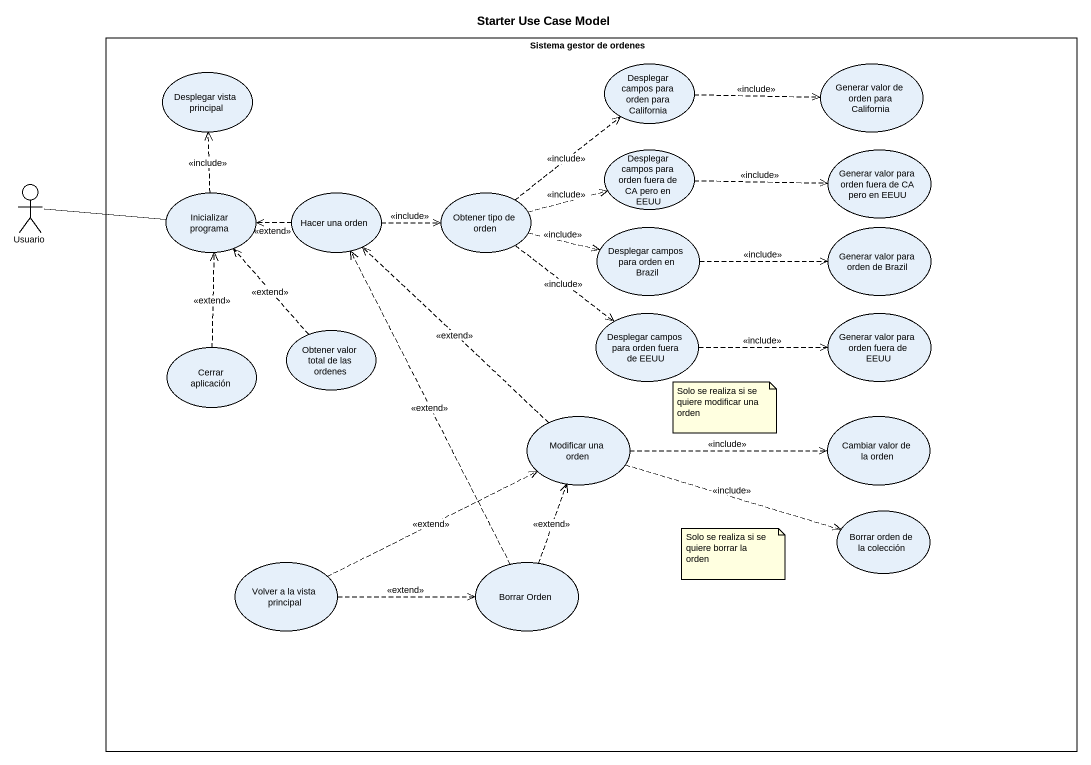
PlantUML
@startuml
title Starter Use Case Model
rectangle "Sistema gestor de ordenes" as Sistema_gestor_de_ordenes {
  usecase "Desplegar vista principal" as Desplegar_vista_principal
  usecase "Desplegar campos para orden para California" as Desplegar_campos_para_orden
  usecase "Generar valor de orden para California" as Generar_valor_de_orden_para
  usecase "Desplegar campos para orden fuera de CA pero en EEUU" as Desplegar_campos_para_orden_2
  usecase "Generar valor para orden fuera de CA pero en EEUU" as Generar_valor_para_orden
  usecase "Inicializar programa" as Inicializar_programa
  usecase "Hacer una orden" as Hacer_una_orden
  usecase "Obtener tipo de orden" as Obtener_tipo_de_orden
  usecase "Desplegar campos para orden en Brazil" as Desplegar_campos_para_orden_3
  usecase "Generar valor para orden de Brazil" as Generar_valor_para_orden_de
  usecase "Desplegar campos para orden fuera de EEUU" as Desplegar_campos_para_orden_4
  usecase "Generar valor para orden fuera de EEUU" as Generar_valor_para_orden_2
  usecase "Cerrar aplicación" as Cerrar_aplicación
  usecase "Obtener valor total de las ordenes" as Obtener_valor_total_de_las
  usecase "Modificar una orden" as Modificar_una_orden
  usecase "Cambiar valor de la orden" as Cambiar_valor_de_la_orden
  usecase "Borrar orden de la colección" as Borrar_orden_de_la_colección
  usecase "Volver a la vista principal" as Volver_a_la_vista_principal
  usecase "Borrar Orden" as Borrar_Orden
}
actor Usuario
Desplegar_campos_para_orden .right.> Generar_valor_de_orden_para : <<include>>
Desplegar_campos_para_orden_2 .right.> Generar_valor_para_orden : <<include>>
Usuario -right- Inicializar_programa
Inicializar_programa .up.> Desplegar_vista_principal : <<include>>
Hacer_una_orden .left.> Inicializar_programa : <<extend>>
Hacer_una_orden .right.> Obtener_tipo_de_orden : <<include>>
Obtener_tipo_de_orden .up.> Desplegar_campos_para_orden : <<include>>
Obtener_tipo_de_orden .right.> Desplegar_campos_para_orden_2 : <<include>>
Obtener_tipo_de_orden .right.> Desplegar_campos_para_orden_3 : <<include>>
Obtener_tipo_de_orden ..> Desplegar_campos_para_orden_4 : <<include>>
Desplegar_campos_para_orden_3 .right.> Generar_valor_para_orden_de : <<include>>
Desplegar_campos_para_orden_4 .right.> Generar_valor_para_orden_2 : <<include>>
Cerrar_aplicación .up.> Inicializar_programa : <<extend>>
Obtener_valor_total_de_las .up.> Inicializar_programa : <<extend>>
Modificar_una_orden .up.> Hacer_una_orden : <<extend>>
Modificar_una_orden .right.> Cambiar_valor_de_la_orden : <<include>>
Modificar_una_orden .right.> Borrar_orden_de_la_colección : <<include>>
Volver_a_la_vista_principal .right.> Modificar_una_orden : <<extend>>
Volver_a_la_vista_principal .right.> Borrar_Orden : <<extend>>
Borrar_Orden .up.> Hacer_una_orden : <<extend>>
Borrar_Orden .up.> Modificar_una_orden : <<extend>>
note as N1
  Solo se realiza si se quiere modificar una orden
end note
note as N2
  Solo se realiza si se quiere borrar la orden
end note
@enduml
